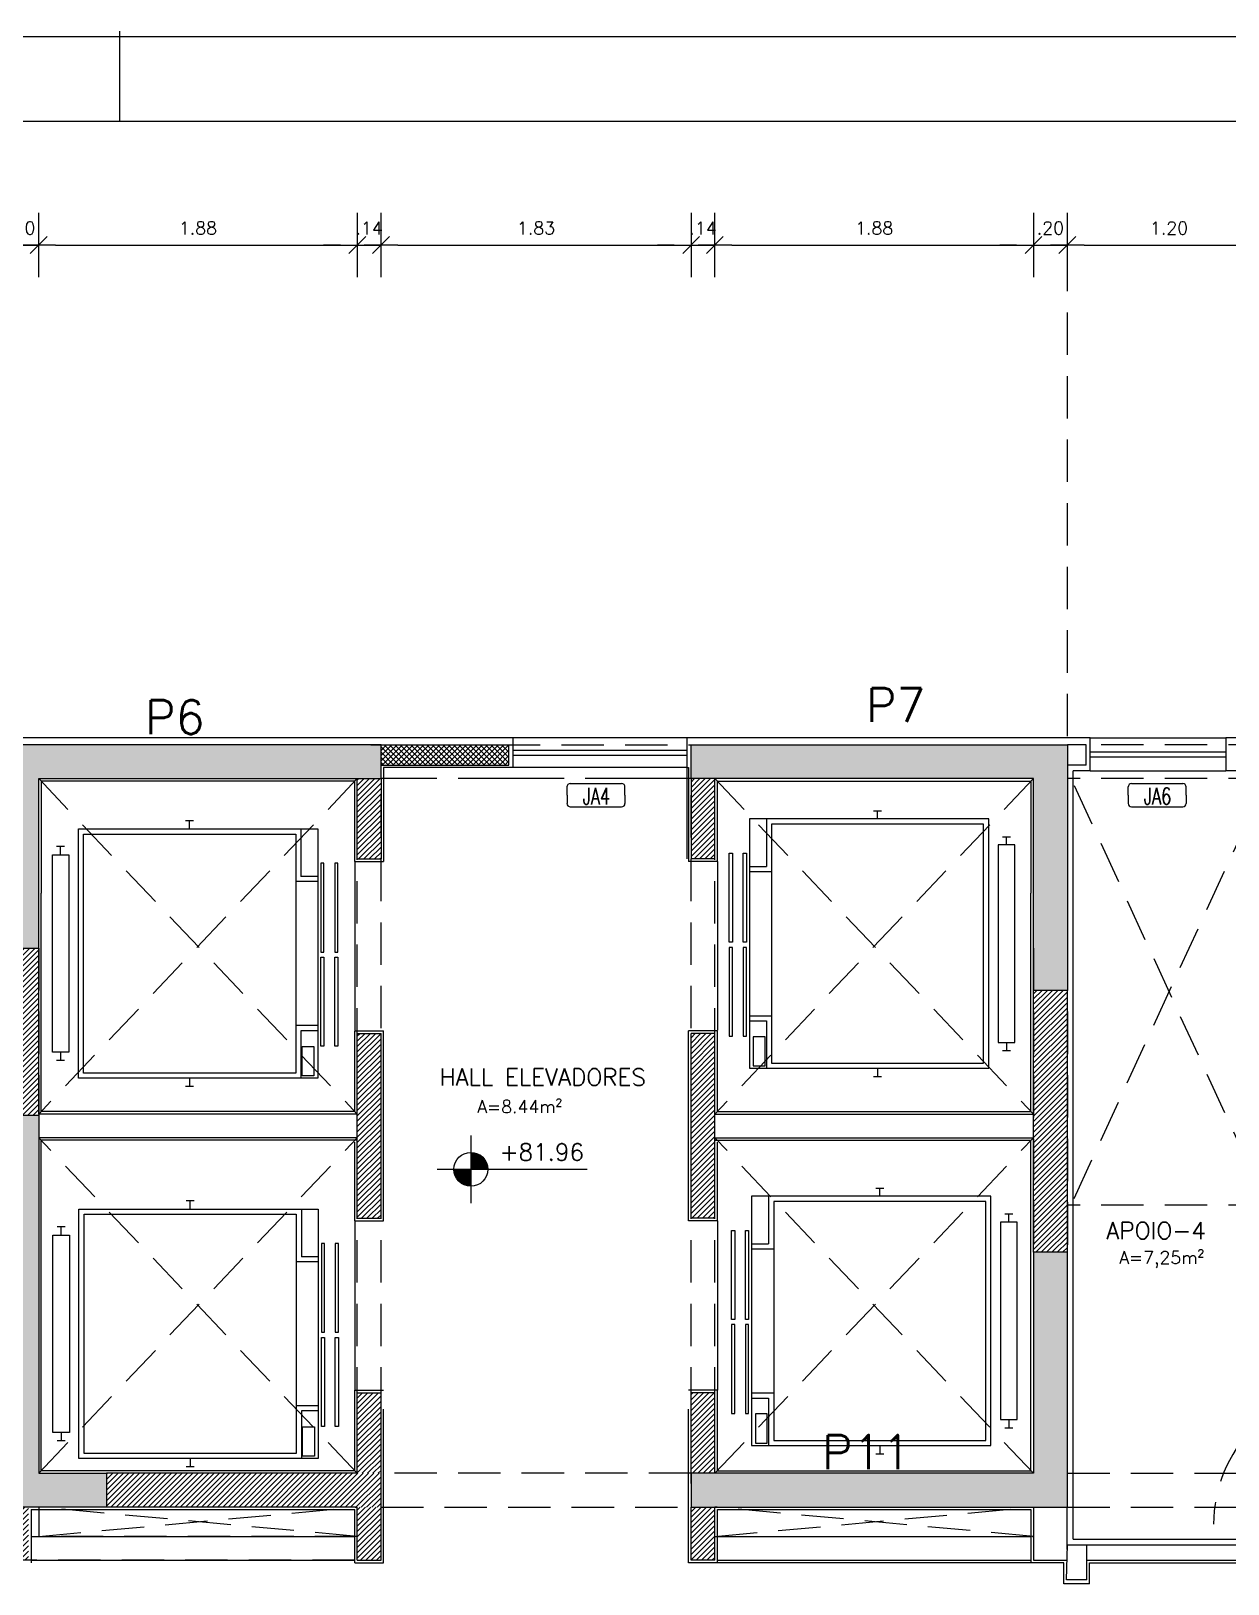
# Model space of a CAD drawing. Header units: millimetres. Extents: x 1658.6 to 1706.6, y -26.2 to 3.6.
# Drawn here: x 1687.03 to 1694.09, y -5.58 to 3.58 of the extents above; entities that cross this region are included whole.
import ezdxf
from ezdxf.enums import TextEntityAlignment as Align

# ---------------------------------------------------------------- set-up
doc = ezdxf.new("R2010")
doc.units = ezdxf.units.MM
for name, pattern in [('DASHED2', [0.375, 0.25, -0.125]), ('HIDDEN', [0.375, 0.25, -0.125]), ('HIDDENX2', [0.75, 0.5, -0.25])]:
    doc.linetypes.add(name, pattern=pattern)
for name, color, linetype in [('CERCADURA', 5, 'Continuous'), ('COTA', 11, 'Continuous'), ('ESQUADRIA', 2, 'Continuous'), ('ESQUADRIA CT', 2, 'Continuous'), ('HACHURA', 11, 'Continuous'), ('HACHURA 1', 8, 'Continuous'), ('HACHURIA', 11, 'Continuous'), ('IND', 1, 'Continuous'), ('INDICACOES', 2, 'Continuous'), ('PAREDE', 7, 'Continuous'), ('PILAR', 21, 'Continuous'), ('PISO', 1, 'Continuous'), ('PROJECAO', 1, 'DASHED2'), ('TEXTO 1', 3, 'Continuous'), ('TEXTO 2', 2, 'Continuous')]:
    doc.layers.add(name, color=color, linetype=linetype)
doc.styles.add('ROMANS', font='romans.shx')
doc.dimstyles.new('Copy of TICK50', dxfattribs={"dimtxt": 0.075, "dimasz": 0.0995, "dimexe": 0.18, "dimexo": 0.0625, "dimgap": 0.063, "dimtad": 1, "dimrnd": 0.005, "dimzin": 4, "dimdsep": 46, "dimtxsty": 'ROMANS', "dimblk1": 'TICK', "dimblk2": 'TICK', "dimsah": 1, "dimcen": 0.09, "dimse1": 1, "dimse2": 1, "dimclrd": 256, "dimclrt": 2, "dimaunit": 1, "dimadec": 4, "dimazin": 0, "dimtfac": 1, "dimtix": 1, "dimtmove": 2, "dimatfit": 3, "dimldrblk": 'TICK', "dimfxl": 0.18, "dimtfillclr": 256, "dimtolj": 1, "dimtzin": 0, "dimlwd": -1, "dimarcsym": 0})
pattern_1 = [(45, (165.067812, 77.560859), (-0.0157154482, 0.0157154482), [])]
pattern_2 = [(228.0128, (-1645.26804, 13.482989), (-1.42240120861, -1.60020196627), [0.02392047, -2.368135]), (184.9697, (-1645.2840424, 13.465209), (2.133603451433, 0.177798745277), [0.04104835, -4.06378]), (132.5104, (-1645.324936, 13.461653), (1.77799870628, -1.95580191047), [0.02894374, -2.865429]), (267.2737, (-1645.394278, 13.417203), (0.17779922796, 3.555998855736), [0.03738035, -3.700648]), (292.8337, (-1645.396056, 13.379865), (-0.889002523885, 2.133601213104), [0.03665438, -3.628786]), (357.2737, (-1645.381832, 13.346083), (-3.555998855736, 0.17779922796), [0.03738035, -3.700648]), (37.6942, (-1645.3444944, 13.344305), (-2.311401460287, -1.77799841499), [0.04943358, -4.893917]), (72.2553, (-1645.3053784, 13.374531), (1.244602489583, 3.911601134423), [0.0466704, -4.620371]), (121.4296, (-1645.291154, 13.418981), (-1.42240036647, 2.3113972812), [0.03750691, -3.713185]), (175.2364, (-1645.310712, 13.450985), (1.95579846371, -0.17779833139), [0.04281991, -2.098173]), (222.3974, (-1645.3533844, 13.4545413), (-2.133600064207, -1.955797455545), [0.05537546, -5.482176]), (138.8141, (-1645.218256, 13.415425), (-1.2445992072, 1.066798359), [0.01890035, -1.871142]), (171.4692, (-1645.23248, 13.427871), (2.31139647169, -0.355600896003), [0.03595774, -3.559822]), (225, (-1645.26804, 13.4332), (-4e-17, -0.177799879), [0.02514463, -0.2263023]), (203.1986, (-1645.280486, 13.454541), (0.8890029978, 0.3556015592), [0.01354087, -1.340542]), (291.8014, (-1645.292932, 13.449207), (-0.1778001247, 0.5334003436), [0.01914962, -0.938336]), (30.9638, (-1645.28582, 13.431427), (0.53339943684, 0.3556002771), [0.0311024, -1.005641]), (161.5651, (-1645.25915, 13.44743), (0.3556001623, -0.1777997356), [0.02249009, -0.539763]), (16.3895, (-1645.396056, 13.449207), (1.77800098098, 0.5333988905), [0.03150616, -3.119116]), (70.3462, (-1645.36583, 13.458097), (-0.71119801821, -1.9557972342), [0.02643193, -2.616754]), (293.1986, (-1645.25915, 13.48299), (-0.3556015592, 0.8890029978), [0.0270816, -1.327004]), (343.6105, (-1645.248482, 13.458097), (-1.77800098098, 0.5333988905), [0.03150616, -3.119116]), (339.444, (-1645.396056, 13.338971), (-0.8890011035, 0.35559956852), [0.03038245, -1.488739]), (294.7751, (-1645.367608, 13.328303), (-0.88899792825, 1.95579909183), [0.02545704, -2.520252]), (66.8014, (-1645.257372, 13.30519), (0.3556015592, 0.8890029978), [0.0270816, -1.327004]), (17.354, (-1645.246704, 13.330081), (-2.31140012473, -0.71119892729), [0.02980481, -2.950668]), (69.444, (-1645.344494, 13.30519), (-0.35559956852, -0.8890011035), [0.01519126, -1.503936]), (101.3099, (-1645.26804, 13.30519), (-0.1777991224, 0.7111977223), [0.00906605, -0.89754]), (165.9638, (-1645.26982, 13.31408), (0.5334003748, -0.1777996923), [0.03665438, -0.6964335]), (186.009, (-1645.305378, 13.322969), (1.77799737811, 0.1777995848), [0.03396869, -3.362898]), (303.6901, (-1645.28582, 13.415425), (-0.177800061, 0.355599657), [0.02564268, -0.6154246]), (353.1572, (-1645.2715964, 13.394089), (3.022601249965, -0.355601592616), [0.04476899, -4.43212]), (60.9454, (-1645.227146, 13.388755), (-0.7111983456, -1.24459703276), [0.01830556, -1.812258]), (90, (-1645.21826, 13.40476), (-0.1778, 0.1778), [0.010668, -0.167132]), (120.2564, (-1645.308934, 13.328303), (0.71119849268, -1.24459937227), [0.02470069, -2.445373]), (48.0128, (-1645.32138, 13.349639), (1.42240120861, 1.60020196627), [0.04784101, -2.344216]), (0, (-1645.28938, 13.3852), (0.1778, 0.1778), [0.046228, -0.131572]), (325.3048, (-1645.243148, 13.385199), (-1.77799691937, 1.244600118334), [0.0281127, -2.783151]), (254.0546, (-1645.220034, 13.369197), (-0.17780045358, -0.71120169422), [0.02588803, -1.268519]), (207.646, (-1645.2271464, 13.344305), (-3.37819881343, -1.77800111823), [0.04215015, -4.172875]), (175.4261, (-1645.2644844, 13.324747), (-2.311400532332, 0.177799139785), [0.04459203, -4.414606]), (175.4261, (-1645.2644844, 13.324747), (-2.311400532332, 0.177799139785), [0.04459203, -4.414606])]

# ---------------------------------------------------------------- blocks, each defined once
blk = doc.blocks.new('IND ESQUADRIAS')
for p, q in [((-0.256, 0.103), (-0.256, 0.176)), ((-0.227, 0.206), (0.227, 0.206)), ((0.256, 0.103), (0.256, 0.176)), ((-0.256, 0.103), (-0.256, 0.03)), ((-0.227, 0), (0.227, 0)), ((0.256, 0.103), (0.256, 0.03))]:
    blk.add_line(p, q)
for centre, start, end in [((-0.227, 0.176), 90, 180), ((0.227, 0.176), 0, 90), ((-0.227, 0.03), 180, 270), ((0.227, 0.03), 270, 0)]:
    blk.add_arc(centre, 0.0298, start, end)
at = {"linetype": 'ByBlock', "style": 'ROMANS', "width": 0.7}
blk.add_attdef('P01', text='', height=0.15, dxfattribs=at).set_placement((0.004, -0.025), align=Align.BOTTOM_CENTER)
blk = doc.blocks.new('TICK')
at = {"layer": 'COTA'}
for p, q in [((0, 1.908), (0, -1.908)), ((-1, 0), (1, 0))]:
    blk.add_line(p, q, dxfattribs=at)
at = {"layer": 'COTA', "color": 2}
blk.add_line((0.5, 0.5), (-0.5, -0.5), dxfattribs=at)
blk = doc.blocks.new('*D105')
at = {"layer": 'COTA'}
blk.add_line((1693.2439, 2.321), (1694.2447, 2.321), dxfattribs=at)
at = {"layer": 'Defpoints', "color": 0}
for p in [(1693.1444, 2.321), (1694.3442, 2.321), (1694.3442, 2.321)]:
    blk.add_point(p, dxfattribs=at)
at = {"layer": 'COTA', "xscale": 0.0995, "yscale": 0.0995, "zscale": 0.0995, "rotation": 180}
blk.add_blockref('TICK', (1693.1444, 2.321), dxfattribs=at)
at = {"layer": 'COTA', "xscale": 0.0995, "yscale": 0.0995, "zscale": 0.0995}
blk.add_blockref('TICK', (1694.3442, 2.321), dxfattribs=at)
at = {"layer": 'COTA', "color": 2, "insert": (1693.7443, 2.4215), "char_height": 0.075, "attachment_point": 5, "style": 'ROMANS'}
blk.add_mtext('\\A1;1.20', dxfattribs=at)
blk = doc.blocks.new('IND NÍVEL')
at = {"layer": 'IND'}
for p, q in [((0, 0.004), (0, -0.004)), ((-0.004, 0), (0.01371, 0))]:
    blk.add_line(p, q, dxfattribs=at)
blk.add_circle((0, 0), 0.002, dxfattribs=at)
for points in [[(0.00019, 0.00199), (0, 0), (0.0001, 0.002), (0, 0)], [(0.0001, 0.002), (0, 0), (0, 0.002), (0, 0)], [(0.0003, 0.00198), (0, 0), (0.00019, 0.00199), (0, 0)], [(0.00045, 0.00195), (0, 0), (0.0003, 0.00198), (0, 0)], [(0.00069, 0.00188), (0, 0), (0.00045, 0.00195), (0, 0)], [(0.0009, 0.00179), (0, 0), (0.00069, 0.00188), (0, 0)], [(-0.002, 0), (0, 0), (-0.00191, -0.00058), (0, 0)], [(-0.00191, -0.00058), (0, 0), (-0.00169, -0.00106), (0, 0)], [(-0.00169, -0.00106), (0, 0), (-0.00139, -0.00144), (0, 0)], [(-0.00139, -0.00144), (0, 0), (-0.00115, -0.00164), (0, 0)], [(-0.00115, -0.00164), (0, 0), (-0.0009, -0.00179), (0, 0)], [(-0.0009, -0.00179), (0, 0), (-0.00069, -0.00188), (0, 0)], [(-0.00069, -0.00188), (0, 0), (-0.00045, -0.00195), (0, 0)], [(-0.00045, -0.00195), (0, 0), (-0.0003, -0.00198), (0, 0)], [(-0.0003, -0.00198), (0, 0), (-0.00019, -0.00199), (0, 0)], [(-0.00019, -0.00199), (0, 0), (-0.0001, -0.002), (0, 0)], [(-0.0001, -0.002), (0, 0), (0, -0.002), (0, 0)], [(0.00115, 0.00164), (0, 0), (0.0009, 0.00179), (0, 0)], [(0.00139, 0.00144), (0, 0), (0.00115, 0.00164), (0, 0)], [(0.00169, 0.00106), (0, 0), (0.00139, 0.00144), (0, 0)], [(0.00191, 0.00058), (0, 0), (0.00169, 0.00106), (0, 0)], [(0.002, 0), (0, 0), (0.00191, 0.00058), (0, 0)]]:
    blk.add_solid(points, dxfattribs=at)
at = {"layer": 'IND', "color": 3, "style": 'ROMANS'}
blk.add_attdef('+0,00', (0.0034, 0.00103), '', height=0.002, dxfattribs=at)
blk = doc.blocks.new('ELEVADOR')
for p, q in [((-0.7292, -0.1685), (-0.7292, -0.2685)), ((0.7419, -0.1685), (-0.7292, -0.1685)), ((-0.4486, -0.1685), (-0.4486, -0.2685)), ((-0.4186, -0.1685), (-0.4186, -0.2985)), ((0.4314, -0.1685), (0.4314, -0.2985)), ((0.4614, -0.1685), (0.4614, -0.2685)), ((0.7419, -0.2685), (0.7419, -0.1685)), ((-0.7292, -0.2685), (-0.7292, -1.5808)), ((-0.4486, -0.2685), (-0.7292, -0.2685)), ((0.7419, -0.2685), (0.4614, -0.2685)), ((0.7419, -1.5808), (0.7419, -0.2685)), ((-0.6992, -0.2985), (-0.6992, -1.5508)), ((0.7119, -0.2985), (-0.6992, -0.2985)), ((0.7119, -1.5508), (0.7119, -0.2985)), ((-0.7778, -0.901), (-0.7778, -0.9483)), ((0.7905, -0.901), (0.7905, -0.9483)), ((-0.7292, -0.9246), (-0.7778, -0.9246)), ((0.7419, -0.9246), (0.7905, -0.9246)), ((-0.6992, -1.5508), (0.7119, -1.5508)), ((-0.7292, -1.5808), (0.7419, -1.5808)), ((-0.6247, -1.6622), (-0.6247, -1.7094)), ((-0.5761, -1.6858), (-0.6247, -1.6858)), ((0.5889, -1.6858), (0.6375, -1.6858)), ((0.6375, -1.6622), (0.6375, -1.7094))]:
    blk.add_line(p, q)
for points in [[(-0.5399, -0.0683), (-0.0155, -0.0683), (-0.0155, -0.05), (-0.5399, -0.05)], [(0.5399, -0.0683), (0.0155, -0.0683), (0.0155, -0.05), (0.5399, -0.05)], [(-0.5399, -0.1504), (-0.0155, -0.1504), (-0.0155, -0.1321), (-0.5399, -0.1321)], [(0.5399, -0.1504), (0.0155, -0.1504), (0.0155, -0.1321), (0.5399, -0.1321)], [(-0.7147, -0.2608), (-0.5425, -0.2608), (-0.5425, -0.1913), (-0.7147, -0.1913)], [(-0.5761, -1.7348), (0.5889, -1.7348), (0.5889, -1.6367), (-0.5761, -1.6367)]]:
    blk.add_lwpolyline(points, close=True)
blk = doc.blocks.new('*D69')
at = {"layer": 'COTA'}
for p, q in [((1693.0399, -6.219), (1692.9404, -6.219)), ((1693.1394, -6.219), (1693.2594, -6.219)), ((1693.3589, -6.219), (1693.4584, -6.219))]:
    blk.add_line(p, q, dxfattribs=at)
at = {"layer": 'Defpoints', "color": 0}
for p in [(1693.1394, -5.5535), (1693.2594, -5.5535), (1693.2594, -6.219)]:
    blk.add_point(p, dxfattribs=at)
at = {"layer": 'COTA', "xscale": 0.0995, "yscale": 0.0995, "zscale": 0.0995}
blk.add_blockref('TICK', (1693.1394, -6.219), dxfattribs=at)
at = {"layer": 'COTA', "xscale": 0.0995, "yscale": 0.0995, "zscale": 0.0995, "rotation": 180}
blk.add_blockref('TICK', (1693.2594, -6.219), dxfattribs=at)
at = {"layer": 'COTA', "color": 2, "insert": (1693.1994, -6.1185), "char_height": 0.075, "attachment_point": 5, "style": 'ROMANS'}
blk.add_mtext('\\A1;.12', dxfattribs=at)
blk = doc.blocks.new('*D68')
at = {"layer": 'COTA'}
blk.add_line((1684.8239, -6.219), (1693.0399, -6.219), dxfattribs=at)
at = {"layer": 'Defpoints', "color": 0}
for p in [(1693.1394, -5.5535), (1693.1394, -6.219), (1684.7244, -7.0685)]:
    blk.add_point(p, dxfattribs=at)
at = {"layer": 'COTA', "xscale": 0.0995, "yscale": 0.0995, "zscale": 0.0995, "rotation": 180}
blk.add_blockref('TICK', (1684.7244, -6.219), dxfattribs=at)
at = {"layer": 'COTA', "xscale": 0.0995, "yscale": 0.0995, "zscale": 0.0995}
blk.add_blockref('TICK', (1693.1394, -6.219), dxfattribs=at)
at = {"layer": 'COTA', "color": 2, "insert": (1688.9319, -6.1185), "char_height": 0.075, "attachment_point": 5, "style": 'ROMANS'}
blk.add_mtext('\\A1;8.42', dxfattribs=at)
blk = doc.blocks.new('*D34')
at = {"layer": 'COTA'}
for p, q in [((1692.8449, 2.321), (1692.7454, 2.321)), ((1692.9444, 2.321), (1693.1444, 2.321)), ((1693.2439, 2.321), (1693.3434, 2.321))]:
    blk.add_line(p, q, dxfattribs=at)
at = {"layer": 'Defpoints', "color": 0}
for p in [(1693.1444, 2.321), (1693.1444, -0.5768), (1692.9444, -0.8268)]:
    blk.add_point(p, dxfattribs=at)
at = {"layer": 'COTA', "xscale": 0.0995, "yscale": 0.0995, "zscale": 0.0995}
blk.add_blockref('TICK', (1692.9444, 2.321), dxfattribs=at)
at = {"layer": 'COTA', "xscale": 0.0995, "yscale": 0.0995, "zscale": 0.0995, "rotation": 180}
blk.add_blockref('TICK', (1693.1444, 2.321), dxfattribs=at)
at = {"layer": 'COTA', "color": 2, "insert": (1693.0444, 2.4215), "char_height": 0.075, "attachment_point": 5, "style": 'ROMANS'}
blk.add_mtext('\\A1;.20', dxfattribs=at)
blk = doc.blocks.new('*D33')
at = {"layer": 'COTA'}
blk.add_line((1691.1639, 2.321), (1692.8449, 2.321), dxfattribs=at)
at = {"layer": 'Defpoints', "color": 0}
for p in [(1692.9444, 2.321), (1691.0644, -0.8268), (1692.9444, -0.8268)]:
    blk.add_point(p, dxfattribs=at)
at = {"layer": 'COTA', "xscale": 0.0995, "yscale": 0.0995, "zscale": 0.0995, "rotation": 180}
blk.add_blockref('TICK', (1691.0644, 2.321), dxfattribs=at)
at = {"layer": 'COTA', "xscale": 0.0995, "yscale": 0.0995, "zscale": 0.0995}
blk.add_blockref('TICK', (1692.9444, 2.321), dxfattribs=at)
at = {"layer": 'COTA', "color": 2, "insert": (1692.0044, 2.4215), "char_height": 0.075, "attachment_point": 5, "style": 'ROMANS'}
blk.add_mtext('\\A1;1.88', dxfattribs=at)
blk = doc.blocks.new('*D32')
at = {"layer": 'COTA'}
for p, q in [((1690.8249, 2.321), (1690.7254, 2.321)), ((1690.9244, 2.321), (1691.0644, 2.321)), ((1691.1639, 2.321), (1691.2634, 2.321))]:
    blk.add_line(p, q, dxfattribs=at)
at = {"layer": 'Defpoints', "color": 0}
for p in [(1691.0644, 2.321), (1690.9244, -0.5768), (1691.0644, -0.8268)]:
    blk.add_point(p, dxfattribs=at)
at = {"layer": 'COTA', "xscale": 0.0995, "yscale": 0.0995, "zscale": 0.0995}
blk.add_blockref('TICK', (1690.9244, 2.321), dxfattribs=at)
at = {"layer": 'COTA', "xscale": 0.0995, "yscale": 0.0995, "zscale": 0.0995, "rotation": 180}
blk.add_blockref('TICK', (1691.0644, 2.321), dxfattribs=at)
at = {"layer": 'COTA', "color": 2, "insert": (1690.9944, 2.4215), "char_height": 0.075, "attachment_point": 5, "style": 'ROMANS'}
blk.add_mtext('\\A1;.14', dxfattribs=at)
blk = doc.blocks.new('*D31')
at = {"layer": 'COTA'}
blk.add_line((1689.1939, 2.321), (1690.8249, 2.321), dxfattribs=at)
at = {"layer": 'Defpoints', "color": 0}
for p in [(1690.9244, 2.321), (1689.0944, -0.6268), (1690.9244, -0.5768)]:
    blk.add_point(p, dxfattribs=at)
at = {"layer": 'COTA', "xscale": 0.0995, "yscale": 0.0995, "zscale": 0.0995, "rotation": 180}
blk.add_blockref('TICK', (1689.0944, 2.321), dxfattribs=at)
at = {"layer": 'COTA', "xscale": 0.0995, "yscale": 0.0995, "zscale": 0.0995}
blk.add_blockref('TICK', (1690.9244, 2.321), dxfattribs=at)
at = {"layer": 'COTA', "color": 2, "insert": (1690.0094, 2.4215), "char_height": 0.075, "attachment_point": 5, "style": 'ROMANS'}
blk.add_mtext('\\A1;1.83', dxfattribs=at)
blk = doc.blocks.new('*D30')
at = {"layer": 'COTA'}
for p, q in [((1688.8549, 2.321), (1688.7554, 2.321)), ((1688.9544, 2.321), (1689.0944, 2.321)), ((1689.1939, 2.321), (1689.2934, 2.321))]:
    blk.add_line(p, q, dxfattribs=at)
at = {"layer": 'Defpoints', "color": 0}
for p in [(1689.0944, 2.321), (1689.0944, -0.6268), (1688.9544, -0.8268)]:
    blk.add_point(p, dxfattribs=at)
at = {"layer": 'COTA', "xscale": 0.0995, "yscale": 0.0995, "zscale": 0.0995}
blk.add_blockref('TICK', (1688.9544, 2.321), dxfattribs=at)
at = {"layer": 'COTA', "xscale": 0.0995, "yscale": 0.0995, "zscale": 0.0995, "rotation": 180}
blk.add_blockref('TICK', (1689.0944, 2.321), dxfattribs=at)
at = {"layer": 'COTA', "color": 2, "insert": (1689.0244, 2.4215), "char_height": 0.075, "attachment_point": 5, "style": 'ROMANS'}
blk.add_mtext('\\A1;.14', dxfattribs=at)
blk = doc.blocks.new('*D29')
at = {"layer": 'COTA'}
blk.add_line((1687.1739, 2.321), (1688.8549, 2.321), dxfattribs=at)
at = {"layer": 'Defpoints', "color": 0}
for p in [(1688.9544, 2.321), (1687.0744, -0.8268), (1688.9544, -0.8268)]:
    blk.add_point(p, dxfattribs=at)
at = {"layer": 'COTA', "xscale": 0.0995, "yscale": 0.0995, "zscale": 0.0995, "rotation": 180}
blk.add_blockref('TICK', (1687.0744, 2.321), dxfattribs=at)
at = {"layer": 'COTA', "xscale": 0.0995, "yscale": 0.0995, "zscale": 0.0995}
blk.add_blockref('TICK', (1688.9544, 2.321), dxfattribs=at)
at = {"layer": 'COTA', "color": 2, "insert": (1688.0144, 2.4215), "char_height": 0.075, "attachment_point": 5, "style": 'ROMANS'}
blk.add_mtext('\\A1;1.88', dxfattribs=at)
blk = doc.blocks.new('*D53')
at = {"layer": 'COTA'}
for p, q in [((1686.7749, 2.321), (1686.6754, 2.321)), ((1686.8744, 2.321), (1687.0744, 2.321)), ((1687.1739, 2.321), (1687.2734, 2.321))]:
    blk.add_line(p, q, dxfattribs=at)
at = {"layer": 'Defpoints', "color": 0}
for p in [(1687.0744, 2.321), (1686.8744, -0.6268), (1687.0744, -0.8268)]:
    blk.add_point(p, dxfattribs=at)
at = {"layer": 'COTA', "xscale": 0.0995, "yscale": 0.0995, "zscale": 0.0995}
blk.add_blockref('TICK', (1686.8744, 2.321), dxfattribs=at)
at = {"layer": 'COTA', "xscale": 0.0995, "yscale": 0.0995, "zscale": 0.0995, "rotation": 180}
blk.add_blockref('TICK', (1687.0744, 2.321), dxfattribs=at)
at = {"layer": 'COTA', "color": 2, "insert": (1686.9744, 2.4215), "char_height": 0.075, "attachment_point": 5, "style": 'ROMANS'}
blk.add_mtext('\\A1;.20', dxfattribs=at)
blk = doc.blocks.new('P80')
at = {"layer": 'ESQUADRIA CT', "color": 1, "linetype": 'HIDDEN'}
blk.add_lwpolyline([(0, 0.8, 0.414214), (-0.8, 0, 0.414214)], format="xyb", dxfattribs=at)
at = {"layer": 'ESQUADRIA CT'}
blk.add_lwpolyline([(-0.0275, -0.0275), (-0.5932, 0.5382), (-0.5657, 0.5657), (0, 0)], close=True, dxfattribs=at)
blk = doc.blocks.new('ESTRUTURA(20-03-2019)')
at = {"layer": 'HACHURA 1'}
h = blk.add_hatch(dxfattribs=at)
h.set_pattern_fill('GRAVEL', color=256, scale=0.007, style=0)
h.set_pattern_definition(pattern_2)
h.paths.add_polyline_path([(-17.86, 10.86), (-18.11, 10.86), (-18.11, 8.36), (-17.86, 8.36)])
h.paths.add_polyline_path([(-13.03, 10.9866), (-13.23, 10.9866), (-13.23, 8.6733), (-13.2262, 8.6733), (-12.63, 8.6733), (-12.63, 8.8733), (-13.03, 8.8733)])
h.paths.add_polyline_path([(-11.01, 13.1716), (-13.23, 13.1716), (-13.23, 11.9716), (-13.03, 11.9716), (-13.03, 12.9716), (-11.01, 12.9716)])
h.paths.add_polyline_path([(-6.96, 13.1716), (-9.18, 13.1716), (-9.18, 12.9716), (-7.16, 12.9716), (-7.16, 11.7216), (-6.96, 11.7216), (-6.96, 11.9716)])
h.paths.add_polyline_path([(-8.4571, 8.8479), (-7.9571, 8.8479), (-7.9571, 9.1479), (-8.4571, 9.1479)], flags=9)
h = blk.add_hatch(dxfattribs=at)
h.set_pattern_fill('GRAVEL', color=256, scale=0.007, style=0)
h.set_pattern_definition(pattern_2)
h.paths.add_polyline_path([(-6.96, 10.1766), (-7.16, 10.1766), (-7.16, 8.8733), (-9.18, 8.8733), (-9.18, 8.6733), (-6.96, 8.6733)])
at = {"layer": 'PILAR'}
for points in [[(-13.23, 13.1716), (-13.23, 11.9716), (-13.03, 11.9716), (-13.03, 12.9716), (-11.01, 12.9716), (-11.01, 13.1716), (-13.23, 13.1716)], [(-6.96, 13.1716), (-6.96, 11.7216), (-7.16, 11.7216), (-7.16, 12.9716), (-9.18, 12.9716), (-9.18, 13.1716), (-6.96, 13.1716)], [(-13.23, 8.6733), (-13.23, 10.9866), (-13.03, 10.9866), (-13.03, 8.8733), (-12.63, 8.8733), (-12.63, 8.6733), (-13.23, 8.6733)], [(-6.96, 8.6733), (-6.96, 10.1766), (-7.16, 10.1766), (-7.16, 8.8733), (-9.18, 8.8733), (-9.18, 8.6733), (-6.96, 8.6733)]]:
    blk.add_lwpolyline(points, dxfattribs=at)
at = {"layer": 'PROJECAO', "color": 11}
for p, q in [((-11.07, 13.1716), (-9.18, 13.1716)), ((-5.76, 13.1716), (-6.96, 13.1716)), ((-13.03, 12.9716), (-11.15, 10.9925)), ((-11.15, 12.9716), (-13.03, 10.9925)), ((-11.15, 10.9925), (-11.15, 12.9716)), ((-9.18, 12.9716), (-11.01, 12.9716)), ((-11.01, 8.8733), (-11.01, 12.9716)), ((-9.18, 8.8733), (-9.18, 12.9716)), ((-9.04, 10.9925), (-9.04, 12.9716)), ((-7.16, 12.9716), (-9.04, 10.9925)), ((-9.04, 12.9716), (-7.16, 10.9925)), ((-5.76, 12.9716), (-6.96, 12.9716)), ((-6.92, 12.9316), (-5.8, 10.495)), ((-6.92, 10.495), (-5.8, 12.9316)), ((-13.03, 11.9716), (-13.03, 10.9866)), ((-7.16, 11.9716), (-7.16, 10.1766)), ((-6.96, 11.9716), (-6.96, 10.1766)), ((-11.15, 10.9925), (-13.03, 10.9925)), ((-9.04, 10.9925), (-7.16, 10.9925)), ((-11.15, 10.8525), (-13.03, 10.8525)), ((-13.03, 8.8733), (-11.15, 10.8525)), ((-11.15, 8.8733), (-13.03, 10.8525)), ((-11.15, 8.8733), (-11.15, 10.8525)), ((-9.04, 8.8733), (-9.04, 10.8525)), ((-9.04, 10.8525), (-7.16, 10.8525)), ((-7.16, 8.8733), (-9.04, 10.8525)), ((-9.04, 8.8733), (-7.16, 10.8525)), ((-5.76, 10.455), (-6.96, 10.455)), ((-9.18, 8.8733), (-11.01, 8.8733)), ((-6.96, 8.8733), (-5.76, 8.8733)), ((-13.03, 8.6733), (-13.03, 8.5)), ((-13.03, 8.5), (-11.15, 8.6733)), ((-11.15, 8.5), (-13.03, 8.6733)), ((-11.15, 8.5), (-11.15, 8.6733)), ((-11.01, 8.6733), (-9.18, 8.6733)), ((-11.01, 8.36), (-11.01, 8.6733)), ((-9.18, 8.36), (-9.18, 8.6733)), ((-9.04, 8.5), (-9.04, 8.6733)), ((-7.16, 8.5), (-9.04, 8.6733)), ((-9.04, 8.5), (-7.16, 8.6733)), ((-7.16, 8.6733), (-7.16, 8.5)), ((-6.9638, 8.6733), (-6.9638, 8.36)), ((-6.96, 8.6733), (-5.62, 8.6733)), ((-11.15, 8.5), (-13.03, 8.5)), ((-9.04, 8.5), (-7.16, 8.5)), ((-11.165, 8.36), (-13.2262, 8.36)), ((-11.15, 8.36), (-11.01, 8.36)), ((-9.04, 8.36), (-9.18, 8.36)), ((-9.025, 8.36), (-6.9638, 8.36))]:
    blk.add_line(p, q, dxfattribs=at)

msp = doc.modelspace()

# ---------------------------------------------------------------- hatches: boundary and pattern name
at = {"layer": 'HACHURA 1'}
h = msp.add_hatch(dxfattribs=at)
h.set_pattern_fill('ANSI31', color=256, scale=0.007, style=0)
h.set_pattern_definition(pattern_1)
h.paths.add_polyline_path([(1685.0944, -0.6268), (1684.8044, -0.6268), (1684.8044, -0.8268), (1684.9544, -0.8268), (1684.9544, -3.7068), (1685.5044, -3.7068), (1685.5044, -4.0368), (1685.6444, -4.0368), (1685.6444, -3.5668), (1685.0944, -3.5668)])
h.paths.add_polyline_path([(1689.0944, -0.8268), (1688.9544, -0.8268), (1688.9544, -1.301), (1689.0944, -1.301)])
h.paths.add_polyline_path([(1689.0944, -2.331), (1688.9544, -2.331), (1688.9544, -3.421), (1689.0944, -3.421)])
h.paths.add_polyline_path([(1689.0944, -4.451), (1688.9544, -4.451), (1688.9544, -4.9252), (1689.0944, -4.9252)])
h.paths.add_polyline_path([(1689.0944, -5.1252), (1688.9544, -5.1252), (1688.9544, -5.4385), (1689.0944, -5.4385)])
h.paths.add_polyline_path([(1691.0644, -0.8268), (1690.9244, -0.8268), (1690.9244, -1.301), (1691.0644, -1.301)])
h.paths.add_polyline_path([(1691.0644, -2.331), (1690.9244, -2.331), (1690.9244, -3.421), (1691.0644, -3.421)])
h.paths.add_polyline_path([(1691.0644, -4.451), (1690.9244, -4.451), (1690.9244, -4.9252), (1691.0644, -4.9252)])
h.paths.add_polyline_path([(1691.0644, -5.1252), (1690.9244, -5.1252), (1690.9244, -5.4385), (1691.0644, -5.4385)])
h.paths.add_polyline_path([(1683.7244, -2.0568), (1683.4744, -2.0568), (1683.4744, -3.7068), (1683.7244, -3.7068)])
h.paths.add_polyline_path([(1687.0144, -5.4385), (1687.0144, -5.1252), (1686.8744, -5.1252), (1686.8744, -5.2985), (1686.8344, -5.2985), (1686.8344, -5.4385)])
h.paths.add_polyline_path([(1682.2444, -1.7268), (1682.0444, -1.7268), (1682.0444, -2.9385), (1682.2444, -2.9385)])
h.paths.add_polyline_path([(1686.8744, -2.8118), (1687.0744, -2.8118), (1687.0744, -1.8268), (1686.8744, -1.8268)])
h = msp.add_hatch(dxfattribs=at)
h.set_pattern_fill('ANSI37', color=256, scale=0.007, style=0)
h.set_pattern_definition([(45, (165.067812, 111.825847), (-0.0157154482, 0.0157154482), []), (135, (165.067812, 111.825847), (-0.0157154482, -0.0157154482), [])])
h.paths.add_polyline_path([(1689.8494, -0.6268), (1689.0944, -0.6268), (1689.0944, -0.7468), (1689.8494, -0.7468)])
h = msp.add_hatch(dxfattribs=at)
h.set_pattern_fill('ANSI31', color=256, scale=0.007, style=0)
h.set_pattern_definition(pattern_1)
h.paths.add_polyline_path([(1692.9444, -3.6218), (1693.1444, -3.6218), (1693.1444, -3.4285), (1692.9444, -3.4285)])
h.paths.add_polyline_path([(1693.1444, -2.0768), (1692.9444, -2.0768), (1692.9444, -3.4285), (1693.1444, -3.4285)])
h = msp.add_hatch(dxfattribs=at)
h.set_pattern_fill('ANSI31', color=256, scale=0.007, style=0)
h.set_pattern_definition([(45, (54.70839, -0.49327), (-0.0157154482, 0.0157154482), [])])
h.paths.add_polyline_path([(1689.0944, -4.9252), (1688.9544, -4.9252), (1687.4744, -4.9252), (1687.4744, -5.1252), (1688.9544, -5.1252), (1689.0944, -5.1252)])

# ---------------------------------------------------------------- linework, layer by layer
at = {"layer": 'CERCADURA', "color": 11}
for p, q in [((1687.5537, 3.0499), (1687.5537, 3.5838)), ((1706.5537, 3.5499), (1658.5537, 3.5499))]:
    msp.add_line(p, q, dxfattribs=at)
at = {"layer": 'CERCADURA', "color": 5}
msp.add_line((1706.0537, 3.0499), (1659.8037, 3.0499), dxfattribs=at)
at = {"layer": 'COTA', "linetype": 'HIDDEN'}
msp.add_line((1693.1444, -0.5768), (1693.1444, 2.1312), dxfattribs=at)
at = {"layer": 'ESQUADRIA', "color": 1}
for p, q in [((1690.8994, -0.5868), (1689.8744, -0.5868)), ((1693.2794, -0.5868), (1694.0794, -0.5868)), ((1690.8994, -0.7618), (1689.8744, -0.7618)), ((1693.2794, -0.7818), (1694.0794, -0.7818))]:
    msp.add_line(p, q, dxfattribs=at)
at = {"layer": 'ESQUADRIA'}
for p, q in [((1690.8994, -0.6602), (1689.8744, -0.6602)), ((1690.8994, -0.6902), (1689.8744, -0.6902)), ((1693.2794, -0.6693), (1694.0794, -0.6693)), ((1693.2794, -0.6993), (1694.0794, -0.6993)), ((1688.9544, -2.806), (1687.0744, -2.806)), ((1691.0644, -2.806), (1692.9444, -2.806)), ((1688.9544, -2.946), (1687.0744, -2.946)), ((1691.0644, -2.946), (1692.9444, -2.946))]:
    msp.add_line(p, q, dxfattribs=at)
at = {"layer": 'HACHURA 1', "linetype": 'HIDDENX2'}
msp.add_line((1690.9244, -0.8268), (1689.0944, -0.8268), dxfattribs=at)
at = {"layer": 'HACHURIA'}
for p, q in [((1689.8744, -0.5868), (1684.7844, -0.5868)), ((1689.8744, -0.7618), (1689.8744, -0.5868)), ((1693.2794, -0.5868), (1690.8994, -0.5868)), ((1690.8994, -0.5868), (1690.8994, -1.301)), ((1693.2794, -0.7818), (1693.2794, -0.5868)), ((1694.0794, -0.5868), (1694.0794, -0.7818)), ((1694.9394, -0.5868), (1694.0794, -0.5868)), ((1689.1094, -0.7618), (1689.1094, -1.316)), ((1689.8994, -0.7618), (1689.1094, -0.7618)), ((1690.8994, -0.7618), (1690.9094, -0.7618)), ((1690.9094, -0.7618), (1690.9094, -1.316)), ((1693.1794, -5.3135), (1693.1794, -0.7818)), ((1693.2794, -0.7818), (1693.1794, -0.7818)), ((1694.7794, -0.7818), (1694.0794, -0.7818)), ((1687.0894, -0.841), (1687.0894, -1.5018)), ((1688.9394, -0.841), (1687.0894, -0.841)), ((1688.9394, -1.316), (1688.9394, -0.841)), ((1691.0794, -0.841), (1692.9294, -0.841)), ((1691.0794, -1.316), (1691.0794, -0.841)), ((1692.9294, -0.841), (1692.9294, -1.5018)), ((1688.9394, -1.316), (1689.1094, -1.316)), ((1691.0794, -1.316), (1690.9094, -1.316)), ((1687.0894, -2.791), (1687.0894, -1.5018)), ((1692.9294, -2.791), (1692.9294, -1.5018)), ((1688.9394, -2.316), (1689.1094, -2.316)), ((1688.9394, -2.791), (1688.9394, -2.316)), ((1689.1094, -3.436), (1689.1094, -2.316)), ((1691.0794, -2.316), (1690.9094, -2.316)), ((1690.9094, -3.436), (1690.9094, -2.316)), ((1691.0794, -2.791), (1691.0794, -2.316)), ((1688.9394, -2.791), (1687.0894, -2.791)), ((1691.0794, -2.791), (1692.9294, -2.791)), ((1688.9544, -2.961), (1687.0894, -2.961)), ((1687.0894, -4.911), (1687.0894, -2.961)), ((1688.9394, -3.436), (1688.9394, -2.9718)), ((1691.0644, -2.961), (1692.9294, -2.961)), ((1691.0794, -3.436), (1691.0794, -2.9718)), ((1692.9294, -4.911), (1692.9294, -2.961)), ((1688.9394, -3.436), (1689.1094, -3.436)), ((1691.0794, -3.436), (1690.9094, -3.436)), ((1688.9394, -4.436), (1689.1094, -4.436)), ((1688.9394, -4.911), (1688.9394, -4.436)), ((1691.0794, -4.436), (1690.9094, -4.436)), ((1691.0794, -4.911), (1691.0794, -4.436)), ((1689.1094, -5.4535), (1689.1094, -4.5476)), ((1690.9094, -5.4535), (1690.9094, -4.5476)), ((1688.9394, -4.911), (1687.0894, -4.911)), ((1691.0794, -4.911), (1692.9294, -4.911)), ((1687.0294, -5.1402), (1688.9394, -5.1402)), ((1687.0294, -5.1402), (1687.0294, -5.4535)), ((1688.9394, -5.4535), (1688.9394, -5.1402)), ((1691.0794, -5.1402), (1692.9294, -5.1402)), ((1691.0794, -5.4535), (1691.0794, -5.1402)), ((1692.9294, -5.1402), (1692.9294, -5.4535)), ((1693.1794, -5.3135), (1694.7794, -5.3135)), ((1688.9394, -5.4535), (1689.1094, -5.4535)), ((1693.1244, -5.4535), (1690.9094, -5.4535)), ((1693.1244, -5.5785), (1693.1244, -5.4535)), ((1693.2744, -5.5785), (1693.2744, -5.4535)), ((1693.2744, -5.4535), (1694.9394, -5.4535)), ((1693.2744, -5.5785), (1693.1244, -5.5785))]:
    msp.add_line(p, q, dxfattribs=at)
at = {"layer": 'PAREDE'}
for p, q in [((1689.0344, -0.6268), (1689.8494, -0.6268)), ((1689.8494, -0.7468), (1689.8494, -0.6268)), ((1693.2544, -0.6268), (1693.1444, -0.6268)), ((1693.2544, -0.7468), (1693.2544, -0.6268)), ((1689.0944, -0.7468), (1689.8494, -0.7468)), ((1693.2544, -0.7468), (1693.1444, -0.7468)), ((1688.9544, -1.301), (1688.9544, -0.8268)), ((1689.0944, -0.8268), (1689.0944, -1.301)), ((1690.9244, -0.8268), (1690.9244, -1.301)), ((1691.0644, -1.301), (1691.0644, -0.8268)), ((1688.9544, -1.301), (1689.0944, -1.301)), ((1691.0644, -1.301), (1690.9244, -1.301)), ((1687.0744, -2.806), (1687.0744, -1.8268)), ((1692.9445, -3.6218), (1692.9444, -2.0768)), ((1693.1444, -3.6218), (1693.1444, -2.0768)), ((1688.9544, -2.331), (1689.0944, -2.331)), ((1688.9544, -3.421), (1688.9544, -2.331)), ((1689.0944, -3.421), (1689.0944, -2.331)), ((1691.0644, -2.331), (1690.9244, -2.331)), ((1690.9244, -3.421), (1690.9244, -2.331)), ((1691.0644, -3.421), (1691.0644, -2.331)), ((1688.9544, -3.421), (1689.0944, -3.421)), ((1691.0644, -3.421), (1690.9244, -3.421)), ((1688.9544, -4.451), (1689.0944, -4.451)), ((1688.9544, -4.9252), (1688.9544, -4.451)), ((1689.0944, -5.1252), (1689.0944, -4.451)), ((1691.0644, -4.451), (1690.9244, -4.451)), ((1690.9244, -4.9868), (1690.9244, -4.451)), ((1691.0644, -4.9252), (1691.0644, -4.451)), ((1688.9544, -4.9252), (1687.4744, -4.9252)), ((1688.9544, -5.1252), (1687.4744, -5.1252)), ((1688.9544, -5.4385), (1688.9544, -5.1252)), ((1689.0944, -5.4385), (1689.0944, -5.1252)), ((1690.9244, -5.4385), (1690.9244, -5.1252)), ((1691.0644, -5.4385), (1691.0644, -5.1252)), ((1692.9444, -5.1252), (1692.9444, -5.4385)), ((1693.1394, -5.5535), (1693.1444, -5.3485)), ((1693.1444, -5.3485), (1694.8144, -5.3485)), ((1693.2594, -5.5535), (1693.2594, -5.3485)), ((1688.9544, -5.4385), (1689.0944, -5.4385)), ((1691.0644, -5.4385), (1690.9244, -5.4385)), ((1692.9444, -5.4385), (1693.1394, -5.4385)), ((1693.2594, -5.4385), (1694.9044, -5.4385)), ((1693.2594, -5.5535), (1693.1394, -5.5535))]:
    msp.add_line(p, q, dxfattribs=at)
at = {"layer": 'PISO'}
for p, q in [((1688.9394, -1.316), (1688.9394, -2.3102)), ((1691.0794, -1.316), (1691.0794, -2.3102)), ((1688.9394, -3.436), (1688.9394, -4.436)), ((1691.0794, -3.436), (1691.0794, -4.436))]:
    msp.add_line(p, q, dxfattribs=at)
at = {"layer": 'PISO', "color": 1}
for p, q in [((1687.0294, -5.2985), (1688.9394, -5.2985)), ((1691.0794, -5.2985), (1692.9294, -5.2985)), ((1687.0294, -5.4385), (1688.9394, -5.4385)), ((1691.0794, -5.4385), (1692.9294, -5.4385))]:
    msp.add_line(p, q, dxfattribs=at)

# ---------------------------------------------------------------- block references
at = {"layer": 'ESQUADRIA'}
msp.add_blockref('P80', (1694.8069, -5.226), dxfattribs=at)
at = {"layer": 'HACHURA', "xscale": -1}
for p, rotation in [((1688.8899, -1.8656), 270), ((1688.8929, -4.109), 269.9999999996526)]:
    msp.add_blockref('ELEVADOR', p, dxfattribs=dict(at, rotation=rotation))
at = {"layer": 'HACHURA', "rotation": 90}
for p in [(1691.0997, -1.807), (1691.113, -4.033)]:
    msp.add_blockref('ELEVADOR', p, dxfattribs=at)
at = {"layer": 'INDICACOES'}
for name, p, xscale, yscale, zscale, values in [('IND ESQUADRIAS', (1690.3629, -0.9937), 0.6666666666666666, 0.6666666666666666, 0.6666666666666666, {'P01': 'JA4'}), ('IND ESQUADRIAS', (1693.6743, -0.9937), 0.6666666666666666, 0.6666666666666666, 0.6666666666666666, {'P01': 'JA6'}), ('IND NÍVEL', (1689.6249, -3.132), 50, 50, 50, {'+0,00': '+81.96'})]:
    msp.add_blockref(name, p, dxfattribs=dict(at, xscale=xscale, yscale=yscale, zscale=zscale)).add_auto_attribs(values)
at = {"layer": 'PAREDE'}
msp.add_blockref('ESTRUTURA(20-03-2019)', (1700.1044, -13.7985), dxfattribs=at)

# ---------------------------------------------------------------- texts
at = {"layer": 'TEXTO 1', "color": 7, "style": 'ROMANS'}
for s, p in [('P6', (1687.7023, -0.5644)), ('P6', (1687.7023, -0.5644)), ('P7', (1691.9555, -0.4923)), ('P7', (1691.9555, -0.4923)), ('P11', (1691.6974, -4.9006))]:
    msp.add_text(s, height=0.2, dxfattribs=at).set_placement(p)
at = {"layer": 'TEXTO 1', "style": 'ROMANS'}
for s, p in [('HALL ELEVADORES', (1689.4404, -2.638)), ('APOIO-4', (1693.3742, -3.5435))]:
    msp.add_text(s, height=0.1, dxfattribs=at).set_placement(p)
at = {"layer": 'TEXTO 2', "style": 'ROMANS'}
for s, p in [('A=8.44m²', (1689.662, -2.7998)), ('A=7,25m²', (1693.4499, -3.69))]:
    msp.add_text(s, height=0.075, dxfattribs=at).set_placement(p)

# ---------------------------------------------------------------- dimensions: what is measured, and where the dimension line sits
at = {"layer": 'COTA'}
for base, p1, p2, picture, middle in [((1687.0744, 2.321), (1686.8744, -0.6268), (1687.0744, -0.8268), '*D53', (1686.9744, 2.4215)), ((1688.9544, 2.321), (1687.0744, -0.8268), (1688.9544, -0.8268), '*D29', (1688.0144, 2.4215)), ((1689.0944, 2.321), (1688.9544, -0.8268), (1689.0944, -0.6268), '*D30', (1689.0244, 2.4215)), ((1690.9244, 2.321), (1689.0944, -0.6268), (1690.9244, -0.5768), '*D31', (1690.0094, 2.4215)), ((1691.0644, 2.321), (1690.9244, -0.5768), (1691.0644, -0.8268), '*D32', (1690.9944, 2.4215)), ((1692.9444, 2.321), (1691.0644, -0.8268), (1692.9444, -0.8268), '*D33', (1692.0044, 2.4215)), ((1693.1444, 2.321), (1692.9444, -0.8268), (1693.1444, -0.5768), '*D34', (1693.0444, 2.4215)), ((1694.3442, 2.321), (1693.1444, 2.321), (1694.3442, 2.321), '*D105', (1693.7443, 2.4215)), ((1693.1394471517, -6.2189998155), (1684.7244471517, -7.0684583672), (1693.1394471517, -5.5534583672), '*D68', (1688.9319471517, -6.1184998155)), ((1693.2594, -6.219), (1693.1394, -5.5535), (1693.2594, -5.5535), '*D69', (1693.1994, -6.1185))]:
    dim = msp.add_linear_dim(base=base, p1=p1, p2=p2, dimstyle='Copy of TICK50', dxfattribs=at)
    dim.commit()
    dim.dimension.update_dxf_attribs({"geometry": picture, "text_midpoint": middle})

doc.saveas('drawing.dxf')
